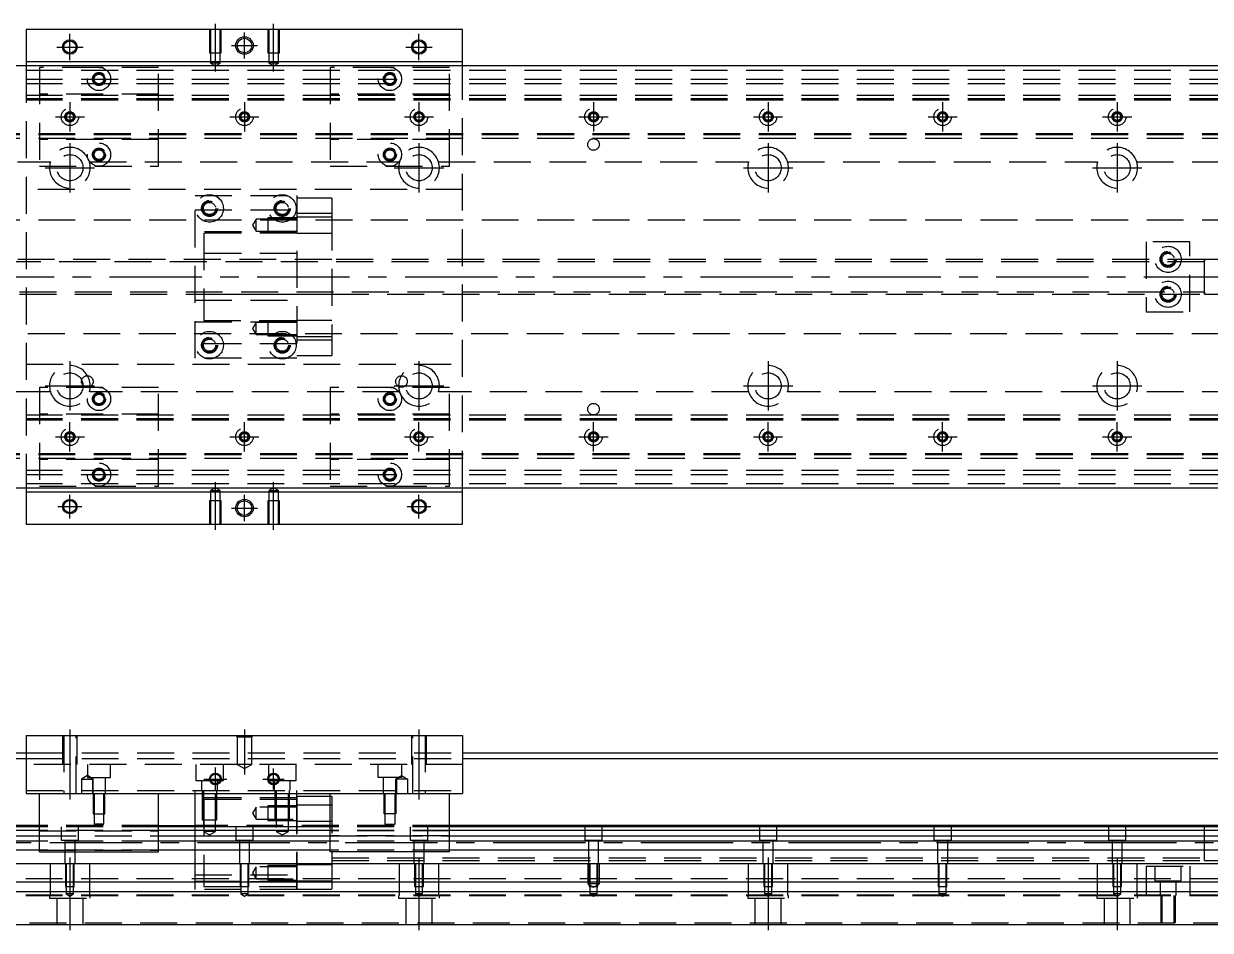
# Model space of a CAD drawing. Extents: x -8 to 976, y -278 to 87.
# Drawn here: x 321.1 to 729, y -224.6 to 87 of the extents above; entities that cross this region are included whole.
import ezdxf

# ---------------------------------------------------------------- set-up
doc = ezdxf.new("R2010")
doc.units = 0
doc.linetypes.add('CENTER', pattern=[50.8, 31.75, -6.35, 6.35, -6.35])
doc.linetypes.add('DASHED', pattern=[19.05, 12.7, -6.35])
doc.layers.get('0').update_dxf_attribs({"linetype": 'CONTINUOUS'})
doc.layers.add('CENTER', color=1, linetype='CENTER')

msp = doc.modelspace()

# ---------------------------------------------------------------- linework, layer by layer
at = {"color": 7, "linetype": 'CONTINUOUS'}
for p, q in [((472, 85), (322, 85)), ((322, 85), (322, 74)), ((472, 74), (472, 85)), ((322, 74), (472, 74)), ((322, 74), (322, 72.5)), ((472, 72.5), (472, 74)), ((791, 72.5), (3, 72.5)), ((727, -6.000006), (727, 6.000006)), ((3, -72.5), (791, -72.5)), ((322, -72.5), (322, -85)), ((472, -85), (472, -72.5)), ((472, -74), (322, -74)), ((322, -85), (472, -85)), ((322, -157.63), (472, -157.63)), ((322, -157.63), (322, -177.63)), ((472, -157.63), (472, -177.63)), ((3, -163.63), (322, -163.63)), ((11, -165.63), (322, -165.63)), ((472, -163.63), (791, -163.63)), ((472, -165.63), (783, -165.63)), ((322, -177.63), (472, -177.63)), ((326.5, -197.63), (326.5, -177.63)), ((367.5, -197.63), (367.5, -177.63)), ((380, -189.13), (380, -177.63)), ((415, -189.13), (415, -177.63)), ((426.5, -178.63), (415, -178.63)), ((426.5, -197.63), (426.5, -177.63)), ((467.5, -197.63), (467.5, -177.63)), ((326.5, -189.13), (17, -189.13)), ((326.5, -190.382272), (17, -190.382272)), ((326.5, -188.63), (77.5, -188.63)), ((367.5, -188.63), (380, -188.630006)), ((426.5, -189.13), (367.5, -189.13)), ((426.5, -190.382272), (367.5, -190.382272)), ((727, -188.63), (467.5, -188.63)), ((777, -189.13), (467.5, -189.13)), ((777, -190.382272), (467.5, -190.382272)), ((727, -188.63), (726.995, -188.63)), ((727, -189.13), (727, -188.629994)), ((727.005, -188.63), (727, -188.63)), ((732, -188.63), (727, -188.63)), ((17, -192.15668), (326.5, -192.15668)), ((326.5, -194.053076), (17, -194.053076)), ((367.5, -192.15668), (426.5, -192.15668)), ((426.5, -194.053076), (367.5, -194.053076)), ((467.5, -192.15668), (777, -192.15668)), ((777, -194.053076), (467.5, -194.053076)), ((326.5, -197.107372), (17, -197.107372)), ((326.5, -197.63), (367.5, -197.63)), ((426.5, -197.107372), (367.5, -197.107372)), ((467.5, -197.63), (426.5, -197.63)), ((777, -197.107372), (467.5, -197.107372)), ((17, -201.63), (777, -201.63)), ((17, -207.93), (777, -207.93)), ((17, -211.33), (777, -211.33)), ((17, -222.63), (777, -222.63))]:
    msp.add_line(p, q, dxfattribs=at)
at = {"color": 3, "linetype": 'DASHED'}
for p, q in [((385.000006, 85), (385.000006, 77)), ((385.35, 85), (385.35, 77)), ((388.65, 77), (388.65, 85)), ((388.999994, 77), (388.999994, 85)), ((405.000006, 85), (405.000006, 77)), ((405.35, 85), (405.35, 77)), ((408.65, 77), (408.65, 85)), ((408.999994, 77), (408.999994, 85)), ((385.000006, 77), (388.999994, 77)), ((385.35, 77), (385.35, 73.5)), ((388.65, 73.5), (385.35, 73.5)), ((385.35, 73.5), (387, 72.547372)), ((387, 72.547372), (388.65, 73.5)), ((388.65, 73.5), (388.65, 77)), ((405.000006, 77), (408.999994, 77)), ((405.35, 77), (405.35, 73.5)), ((408.65, 73.5), (405.35, 73.5)), ((405.35, 73.5), (407, 72.547372)), ((407, 72.547372), (408.65, 73.5)), ((408.65, 73.5), (408.65, 77)), ((17, 71), (777, 71)), ((322, 72.5), (322, -72.5)), ((326.5, 72), (326.5, 38)), ((347, 72), (326.5, 72)), ((367.5, 72), (347, 72)), ((367.5, 38), (367.5, 72)), ((447, 72), (426.5, 72)), ((426.5, 72), (426.5, 38)), ((467.5, 72), (447, 72)), ((467.5, 38), (467.5, 72)), ((472, -72.5), (472, 72.5)), ((17, 68), (777, 68)), ((17, 66.5), (777, 66.5)), ((17, 62.5), (777, 62.5)), ((17, 61.247728), (777, 61.247728)), ((367.5, 62.8), (326.5, 62.8)), ((467.5, 62.8), (426.5, 62.8)), ((17, 61.1147), (777, 61.1147)), ((17, 61.1), (777, 61.1)), ((17, 60.8), (777, 60.8)), ((777, 49.2), (17, 49.2)), ((777, 48.9), (17, 48.9)), ((777, 48.8853), (17, 48.8853)), ((777, 48.752272), (17, 48.752272)), ((777, 47.5), (17, 47.5)), ((367.5, 47.2), (326.5, 47.2)), ((467.5, 47.2), (426.5, 47.2)), ((223.708204, 39.5), (330.291796, 39.5)), ((326.5, 38), (367.5, 38)), ((343.708204, 39.5), (450.291796, 39.5)), ((426.5, 38), (467.5, 38)), ((463.708204, 39.5), (570.291796, 39.5)), ((583.708204, 39.5), (690.291796, 39.5)), ((703.708204, 39.5), (777, 39.5)), ((472, 30), (322, 30)), ((380, 28), (415, 28)), ((380, -28), (380, 28)), ((415, 28), (415, -28)), ((427, 27), (415, 27)), ((427, 27), (427, 21.748564)), ((380, 23), (415, 23)), ((427, 21.748564), (415, 21.748564)), ((427, 20.50352), (415, 20.50352)), ((427, 21.748564), (427, -21.748564)), ((777, 19.5), (93.969694, 19.5)), ((401, 19.85352), (399.787564, 17.75352)), ((399.787564, 17.75352), (401, 15.65352)), ((401, 15.65352), (401, 19.85352)), ((405, 19.85352), (401, 19.85352)), ((405, 20.253516), (405, 15.253526)), ((415, 20.253516), (405, 20.253516)), ((415, 19.85352), (405, 19.85352)), ((415, 15.5), (380, 15.5)), ((383, 15), (383, -15)), ((415, 15), (383, 15)), ((401, 15.65352), (405, 15.65352)), ((405, 15.65352), (415, 15.65352)), ((405, 15.253526), (415, 15.253526)), ((415, 15.00352), (427, 15.00352)), ((722, 12), (707, 12)), ((707, 12), (707, -12)), ((722, -12), (722, 12)), ((427, 6), (72, 6)), ((727, 5.125), (72, 5.125)), ((415, 8), (380, 8)), ((427, 5.999994), (383, 5.999994)), ((727.005, 6), (427, 6)), ((732, 6), (726.995, 6)), ((727, -5.999164), (727, 6)), ((727, 6), (727, 5.325218)), ((72, -5.125), (727, -5.125)), ((72, -6), (427, -6)), ((380, -8), (415, -8)), ((383, -5.999994), (427, -5.999994)), ((427, -6), (727.005, -6)), ((726.995, -6), (732, -6)), ((727, -5.326228), (727, -6)), ((727, -6), (727, -5.999164)), ((707, -12), (722, -12)), ((380, -15.5), (415, -15.5)), ((383, -15), (415, -15)), ((401, -15.65352), (399.787564, -17.75352)), ((401, -19.85352), (401, -15.65352)), ((405, -15.65352), (401, -15.65352)), ((405, -15.253526), (405, -20.253516)), ((415, -15.253526), (405, -15.253526)), ((415, -15.65352), (405, -15.65352)), ((427, -15.00352), (415, -15.00352)), ((93.969694, -19.5), (777, -19.5)), ((399.787564, -17.75352), (401, -19.85352)), ((401, -19.85352), (405, -19.85352)), ((405, -19.85352), (415, -19.85352)), ((405, -20.253516), (415, -20.253516)), ((415, -23), (380, -23)), ((415, -20.50352), (427, -20.50352)), ((427, -21.748564), (415, -21.748564)), ((427, -21.748564), (427, -27)), ((415, -28), (380, -28)), ((415, -27), (427, -27)), ((322, -30), (472, -30)), ((330.291796, -39.5), (223.708204, -39.5)), ((326.5, -38), (326.5, -72)), ((367.5, -38), (326.5, -38)), ((450.291796, -39.5), (343.708204, -39.5)), ((367.5, -72), (367.5, -38)), ((426.5, -38), (426.5, -72)), ((467.5, -38), (426.5, -38)), ((570.291796, -39.5), (463.708204, -39.5)), ((467.5, -72), (467.5, -38)), ((690.291796, -39.5), (583.708204, -39.5)), ((777, -39.5), (703.708204, -39.5)), ((17, -47.5), (777, -47.5)), ((17, -48.752272), (777, -48.752272)), ((17, -48.8853), (777, -48.8853)), ((17, -48.9), (777, -48.9)), ((367.5, -47.2), (326.5, -47.2)), ((467.5, -47.2), (426.5, -47.2)), ((17, -49.2), (777, -49.2)), ((777, -60.8), (17, -60.8)), ((777, -61.1), (17, -61.1)), ((777, -61.1147), (17, -61.1147)), ((777, -61.247728), (17, -61.247728)), ((777, -62.5), (17, -62.5)), ((367.5, -62.8), (326.5, -62.8)), ((467.5, -62.8), (426.5, -62.8)), ((17, -66.5), (777, -66.5)), ((17, -68), (777, -68)), ((17, -71), (777, -71)), ((326.5, -72), (347, -72)), ((347, -72), (367.5, -72)), ((387, -72.547372), (385.35, -73.5)), ((388.65, -73.5), (387, -72.547372)), ((407, -72.547372), (405.35, -73.5)), ((408.65, -73.5), (407, -72.547372)), ((426.5, -72), (447, -72)), ((447, -72), (467.5, -72)), ((388.999994, -77), (385.000006, -77)), ((385.000006, -77), (385.000006, -85)), ((385.35, -73.5), (387, -73.5)), ((385.35, -73.5), (385.35, -77)), ((385.35, -77), (385.35, -85)), ((387, -73.5), (388.65, -73.5)), ((388.65, -77), (388.65, -73.5)), ((388.65, -85), (388.65, -77)), ((388.999994, -85), (388.999994, -77)), ((408.999994, -77), (405.000006, -77)), ((405.000006, -77), (405.000006, -85)), ((405.35, -73.5), (407, -73.5)), ((405.35, -73.5), (405.35, -77)), ((405.35, -77), (405.35, -85)), ((407, -73.5), (408.65, -73.5)), ((408.65, -77), (408.65, -73.5)), ((408.65, -85), (408.65, -77)), ((408.999994, -85), (408.999994, -77)), ((334.500006, -157.63), (334.500006, -167.63)), ((334.9, -157.63), (334.9, -177.63)), ((339.1, -177.63), (339.1, -157.63)), ((339.499994, -167.63), (339.499994, -157.63)), ((394.5, -158.13), (394, -157.63)), ((394.5, -158.13), (394.5, -167.63)), ((394.5, -158.13), (399.5, -158.13)), ((399.5, -158.13), (400, -157.63)), ((399.5, -167.63), (399.5, -158.13)), ((454.500006, -167.63), (454.500006, -157.63)), ((454.9, -177.63), (454.9, -157.63)), ((459.1, -157.63), (459.1, -177.63)), ((459.499994, -157.63), (459.499994, -167.63)), ((322, -163.63), (472, -163.63)), ((322, -165.63), (472, -165.63)), ((394.5, -167.63), (322, -167.63)), ((343, -167.63), (343, -172.13)), ((351, -172.13), (351, -167.63)), ((380.25, -167.63), (380.25, -173.13)), ((389.75, -173.13), (389.75, -167.63)), ((399.5, -167.63), (394.5, -167.63)), ((394.5, -167.63), (397, -169.073376)), ((397, -169.073376), (399.5, -167.63)), ((472, -167.63), (399.5, -167.63)), ((405.25, -167.63), (405.25, -173.13)), ((414.75, -173.13), (414.75, -167.63)), ((443, -172.13), (443, -167.63)), ((451, -167.63), (451, -172.13)), ((343, -171.4753), (341, -172.63)), ((341, -172.63), (345, -172.63)), ((341, -172.63), (341, -177.63)), ((345, -172.63), (343, -171.4753)), ((343, -172.13), (351, -172.13)), ((344.75, -172.13), (344.75, -177.63)), ((345, -177.63), (345, -172.63)), ((349.25, -177.63), (349.25, -172.13)), ((380.25, -173.13), (389.75, -173.13)), ((382.25, -173.13), (382.25, -176.63)), ((387.75, -176.63), (387.75, -173.13)), ((405.25, -173.13), (414.75, -173.13)), ((407.25, -173.13), (407.25, -176.63)), ((412.75, -176.63), (412.75, -173.13)), ((451, -172.13), (443, -172.13)), ((444.75, -177.63), (444.75, -172.13)), ((449, -172.63), (451, -171.4753)), ((453, -172.63), (449, -172.63)), ((449, -177.63), (449, -172.63)), ((449.25, -172.13), (449.25, -177.63)), ((451, -171.4753), (453, -172.63)), ((453, -172.63), (453, -177.63)), ((322, -176.63), (472, -176.63)), ((345.000006, -177.63), (345.000006, -184.63)), ((345.35, -177.63), (345.35, -184.63)), ((348.65, -184.63), (348.65, -177.63)), ((348.999994, -184.63), (348.999994, -177.63)), ((380, -177.63), (380, -176.63)), ((415, -179.13), (380, -179.13)), ((382.500006, -176.63), (382.500006, -186.63)), ((382.9, -176.63), (382.9, -190.63)), ((387.1, -190.63), (387.1, -176.63)), ((387.499994, -186.63), (387.499994, -176.63)), ((407.500006, -176.63), (407.500006, -186.63)), ((407.9, -176.63), (407.9, -190.63)), ((412.1, -190.63), (412.1, -176.63)), ((412.499994, -186.63), (412.499994, -176.63)), ((415, -177.63), (415, -176.63)), ((415, -178.63), (415, -210.63)), ((427, -178.63), (426.5, -178.63)), ((427, -178.63), (427, -210.63)), ((445.000006, -184.63), (445.000006, -177.63)), ((445.35, -184.63), (445.35, -177.63)), ((448.65, -177.63), (448.65, -184.63)), ((448.999994, -177.63), (448.999994, -184.63)), ((383, -179.63), (383, -209.63)), ((415, -179.63), (383, -179.63)), ((401, -182.28), (399.787564, -184.38)), ((401, -186.48), (401, -182.28)), ((415, -182.28), (401, -182.28)), ((405, -181.880006), (405, -186.879994)), ((407.500006, -181.880006), (405, -181.880006)), ((412.499994, -181.880006), (407.500006, -181.880006)), ((415, -181.880006), (412.499994, -181.880006)), ((427, -181.63), (415, -181.63)), ((345.000006, -184.63), (348.999994, -184.63)), ((345.35, -184.63), (345.35, -188.13)), ((348.65, -188.13), (348.65, -184.63)), ((382.500006, -186.63), (387.499994, -186.63)), ((399.787564, -184.38), (401, -186.48)), ((401, -186.48), (415, -186.48)), ((405, -186.879994), (415, -186.879994)), ((407.500006, -186.63), (412.499994, -186.63)), ((415, -187.13), (427, -187.13)), ((448.999994, -184.63), (445.000006, -184.63)), ((445.35, -188.13), (445.35, -184.63)), ((448.65, -184.63), (448.65, -188.13)), ((367.5, -188.63), (326.5, -188.63)), ((367.5, -189.13), (326.5, -189.13)), ((367.5, -190.382272), (326.5, -190.382272)), ((326.5, -190.427056), (367.5, -190.427056)), ((334, -189.13), (334, -193.63)), ((340, -193.63), (340, -189.13)), ((348.65, -188.13), (345.35, -188.13)), ((345.35, -188.13), (347, -189.082628)), ((347, -189.082628), (348.65, -188.13)), ((367.5, -188.630006), (383, -188.630006)), ((467.5, -188.63), (380, -188.63)), ((380, -197.63), (380, -189.13)), ((387.1, -190.63), (382.9, -190.63)), ((382.9, -190.63), (385, -191.842436)), ((385, -191.842436), (387.1, -190.63)), ((394, -189.13), (394, -193.63)), ((400, -193.63), (400, -189.13)), ((412.1, -190.63), (407.9, -190.63)), ((407.9, -190.63), (410, -191.842436)), ((410, -191.842436), (412.1, -190.63)), ((415, -210.63), (415, -189.13)), ((467.5, -189.13), (426.5, -189.13)), ((467.5, -190.382272), (426.5, -190.382272)), ((467.5, -190.427056), (426.5, -190.427056)), ((445.35, -188.13), (448.65, -188.13)), ((447, -189.082628), (445.35, -188.13)), ((448.65, -188.13), (447, -189.082628)), ((454, -189.13), (454, -193.63)), ((460, -193.63), (460, -189.13)), ((514, -189.13), (514, -193.63)), ((520, -193.63), (520, -189.13)), ((574, -189.13), (574, -193.63)), ((580, -193.63), (580, -189.13)), ((634, -189.13), (634, -193.63)), ((640, -193.63), (640, -189.13)), ((694, -189.13), (694, -193.63)), ((700, -193.63), (700, -189.13)), ((727, -200.629164), (727, -189.13)), ((326.5, -192.13), (367.5, -192.13)), ((326.5, -192.15668), (367.5, -192.15668)), ((367.5, -194.053076), (326.5, -194.053076)), ((334, -193.63), (340, -193.63)), ((335.25, -193.63), (335.25, -201.63)), ((338.75, -201.63), (338.75, -193.63)), ((394, -193.63), (400, -193.63)), ((395.25, -193.63), (395.25, -201.63)), ((398.75, -201.63), (398.75, -193.63)), ((467.5, -192.13), (426.5, -192.13)), ((426.5, -192.15668), (467.5, -192.15668)), ((467.5, -194.053076), (426.5, -194.053076)), ((454, -193.63), (460, -193.63)), ((455.25, -193.63), (455.25, -201.63)), ((458.75, -201.63), (458.75, -193.63)), ((514, -193.63), (520, -193.63)), ((515.25, -193.63), (515.25, -201.63)), ((518.75, -201.63), (518.75, -193.63)), ((574, -193.63), (580, -193.63)), ((575.25, -193.63), (575.25, -201.63)), ((578.75, -201.63), (578.75, -193.63)), ((634, -193.63), (640, -193.63)), ((635.25, -193.63), (635.25, -201.63)), ((638.75, -201.63), (638.75, -193.63)), ((694, -193.63), (700, -193.63)), ((695.25, -193.63), (695.25, -201.63)), ((698.75, -201.63), (698.75, -193.63)), ((367.5, -197.107372), (326.5, -197.107372)), ((326.5, -197.13), (367.5, -197.13)), ((380, -201.63), (380, -197.63)), ((467.5, -197.107372), (426.5, -197.107372)), ((467.5, -197.13), (426.5, -197.13)), ((427, -199.755), (727, -199.755)), ((330.291796, -212.63), (330.291796, -201.63)), ((335.500006, -201.63), (335.500006, -207.93)), ((335.75, -201.63), (335.75, -209.63)), ((338.25, -209.63), (338.25, -201.63)), ((338.499994, -207.93), (338.499994, -201.63)), ((343.708204, -201.63), (343.708204, -212.63)), ((380, -205.63), (380, -201.63)), ((395.500006, -201.63), (395.500006, -207.93)), ((395.75, -201.63), (395.75, -209.63)), ((398.25, -209.63), (398.25, -201.63)), ((398.499994, -207.93), (398.499994, -201.63)), ((401, -202.78), (399.787564, -204.88)), ((401, -206.98), (401, -202.78)), ((415, -202.78), (401, -202.78)), ((405, -202.380006), (405, -207.379994)), ((415, -202.380006), (405, -202.380006)), ((427, -202.13), (415, -202.13)), ((427, -200.63), (727, -200.63)), ((450.291796, -212.63), (450.291796, -201.63)), ((455.500006, -201.63), (455.500006, -207.93)), ((455.75, -201.63), (455.75, -209.63)), ((458.25, -209.63), (458.25, -201.63)), ((458.499994, -207.93), (458.499994, -201.63)), ((463.708204, -201.63), (463.708204, -212.63)), ((515, -201.63), (515, -208.63)), ((515.500006, -201.63), (515.500006, -207.93)), ((515.75, -201.63), (515.75, -209.63)), ((518.25, -209.63), (518.25, -201.63)), ((518.499994, -207.93), (518.499994, -201.63)), ((519, -208.63), (519, -201.63)), ((570.291796, -212.63), (570.291796, -201.63)), ((575.500006, -201.63), (575.500006, -207.93)), ((575.75, -201.63), (575.75, -209.63)), ((578.25, -209.63), (578.25, -201.63)), ((578.499994, -207.93), (578.499994, -201.63)), ((583.708204, -201.63), (583.708204, -212.63)), ((635.500006, -201.63), (635.500006, -207.93)), ((635.75, -201.63), (635.75, -209.63)), ((638.25, -209.63), (638.25, -201.63)), ((638.499994, -207.93), (638.499994, -201.63)), ((690.291796, -212.63), (690.291796, -201.63)), ((695.500006, -201.63), (695.500006, -207.93)), ((695.75, -201.63), (695.75, -209.63)), ((698.25, -209.63), (698.25, -201.63)), ((698.499994, -207.93), (698.499994, -201.63)), ((703.708204, -201.63), (703.708204, -212.63)), ((707, -202.63), (722, -202.63)), ((707, -202.63), (707, -207.93)), ((710, -202.63), (710, -207.63)), ((719, -207.63), (719, -202.63)), ((722, -202.63), (722, -207.93)), ((726.995, -200.63), (727, -200.63)), ((727, -200.63), (727, -200.629164)), ((727, -200.63), (727.005, -200.63)), ((727, -200.63), (732, -200.63)), ((17, -206.78), (777, -206.78)), ((335.500006, -207.93), (335.500006, -209.63)), ((338.499994, -209.63), (338.499994, -207.93)), ((380, -205.63), (415, -205.63)), ((380, -207.93), (380, -205.63)), ((380, -207.905918), (415, -207.905918)), ((383, -207.905918), (380, -207.905918)), ((380, -210.63), (380, -207.93)), ((415, -207.905918), (383, -207.905918)), ((395.500006, -207.93), (395.500006, -209.63)), ((398.499994, -209.63), (398.499994, -207.93)), ((399.787564, -204.88), (401, -206.98)), ((401, -206.98), (415, -206.98)), ((405, -207.379994), (415, -207.379994)), ((415, -207.63), (427, -207.63)), ((455.500006, -207.93), (455.500006, -209.63)), ((458.499994, -209.63), (458.499994, -207.93)), ((515.500006, -207.93), (515.500006, -209.63)), ((518.499994, -209.63), (518.499994, -207.93)), ((575.500006, -207.93), (575.500006, -209.63)), ((578.499994, -209.63), (578.499994, -207.93)), ((635.500006, -207.93), (635.500006, -209.63)), ((638.499994, -209.63), (638.499994, -207.93)), ((695.500006, -207.93), (695.500006, -209.63)), ((698.499994, -209.63), (698.499994, -207.93)), ((707, -207.93), (707, -211.33)), ((710, -207.63), (719, -207.63)), ((711.75, -207.63), (711.75, -212.63)), ((717.25, -212.63), (717.25, -207.63)), ((722, -207.93), (722, -211.33)), ((335.500006, -209.63), (338.499994, -209.63)), ((335.75, -209.63), (335.75, -212.13)), ((338.25, -212.13), (338.25, -209.63)), ((415, -210.63), (380, -210.63)), ((383, -209.63), (415, -209.63)), ((395.500006, -209.63), (398.499994, -209.63)), ((395.75, -209.63), (395.75, -212.13)), ((398.25, -212.13), (398.25, -209.63)), ((427, -210.63), (415, -210.63)), ((455.500006, -209.63), (458.499994, -209.63)), ((455.75, -209.63), (455.75, -212.13)), ((458.25, -212.13), (458.25, -209.63)), ((519, -208.63), (515, -208.63)), ((515, -208.63), (517, -209.7847)), ((515.500006, -209.63), (518.499994, -209.63)), ((515.75, -209.63), (515.75, -212.13)), ((517, -209.7847), (519, -208.63)), ((518.25, -212.13), (518.25, -209.63)), ((575.500006, -209.63), (578.499994, -209.63)), ((575.75, -209.63), (575.75, -212.13)), ((578.25, -212.13), (578.25, -209.63)), ((635.500006, -209.63), (638.499994, -209.63)), ((635.75, -209.63), (635.75, -212.13)), ((638.25, -212.13), (638.25, -209.63)), ((695.500006, -209.63), (698.499994, -209.63)), ((695.75, -209.63), (695.75, -212.13)), ((698.25, -212.13), (698.25, -209.63)), ((707, -211.33), (707, -212.63)), ((722, -211.33), (722, -212.63)), ((17, -212.48), (777, -212.48)), ((17, -212.63), (777, -212.63)), ((330, -212.63), (330, -213.63)), ((330, -213.63), (344, -213.63)), ((332.5, -213.63), (332.5, -222.63)), ((338.25, -212.13), (335.75, -212.13)), ((335.75, -212.13), (337, -212.851688)), ((337, -212.851688), (338.25, -212.13)), ((341.5, -222.63), (341.5, -213.63)), ((344, -213.63), (344, -212.63)), ((398.25, -212.13), (395.75, -212.13)), ((395.75, -212.13), (397, -212.851688)), ((397, -212.851688), (398.25, -212.13)), ((450, -212.63), (450, -213.63)), ((450, -213.63), (464, -213.63)), ((452.5, -213.63), (452.5, -222.63)), ((458.25, -212.13), (455.75, -212.13)), ((455.75, -212.13), (457, -212.851688)), ((457, -212.851688), (458.25, -212.13)), ((461.5, -222.63), (461.5, -213.63)), ((464, -213.63), (464, -212.63)), ((518.25, -212.13), (515.75, -212.13)), ((515.75, -212.13), (517, -212.851688)), ((517, -212.851688), (518.25, -212.13)), ((570, -212.63), (570, -213.63)), ((570, -213.63), (584, -213.63)), ((572.5, -213.63), (572.5, -222.63)), ((578.25, -212.13), (575.75, -212.13)), ((575.75, -212.13), (577, -212.851688)), ((577, -212.851688), (578.25, -212.13)), ((581.5, -222.63), (581.5, -213.63)), ((584, -213.63), (584, -212.63)), ((638.25, -212.13), (635.75, -212.13)), ((635.75, -212.13), (637, -212.851688)), ((637, -212.851688), (638.25, -212.13)), ((690, -212.63), (690, -213.63)), ((690, -213.63), (704, -213.63)), ((692.5, -213.63), (692.5, -222.63)), ((698.25, -212.13), (695.75, -212.13)), ((695.75, -212.13), (697, -212.851688)), ((697, -212.851688), (698.25, -212.13)), ((701.5, -222.63), (701.5, -213.63)), ((704, -213.63), (704, -212.63)), ((712.000006, -212.63), (712.000006, -222.13)), ((712.4, -212.63), (712.4, -222.13)), ((716.6, -222.13), (716.6, -212.63)), ((716.999994, -222.13), (716.999994, -212.63)), ((94.499994, -222.13), (777, -222.13))]:
    msp.add_line(p, q, dxfattribs=at)
at = {"color": 7, "linetype": 'CONTINUOUS'}
for centre, radius in [((397, 79.5), 3), ((397, 79.5), 2.5), ((337, 79), 2.1), ((457, 79), 2.1), ((337, -79), 2.1), ((397, -79.5), 3), ((397, -79.5), 2.5), ((457, -79), 2.1), ((387, -172.63), 1.65), ((407, -172.63), 1.65)]:
    msp.add_circle(centre, radius, dxfattribs=at)
at = {"color": 3, "linetype": 'CONTINUOUS'}
for centre, radius in [((337, 79), 2.5), ((457, 79), 2.5), ((337, -79), 2.5), ((457, -79), 2.5), ((387, -172.63), 2), ((407, -172.63), 2)]:
    msp.add_circle(centre, radius, dxfattribs=at)
at = {"color": 3, "linetype": 'DASHED'}
for centre, radius in [((347, 68), 4), ((347, 68), 2.25), ((347, 68), 2), ((347, 68), 1.65), ((447, 68), 4), ((447, 68), 2.25), ((447, 68), 2), ((447, 68), 1.65), ((337, 55), 3), ((397, 55), 3), ((457, 55), 3), ((517, 55), 3), ((577, 55), 3), ((637, 55), 3), ((697, 55), 3), ((337, 55), 1.75), ((337, 55), 1.5), ((337, 55), 1.25), ((397, 55), 1.75), ((397, 55), 1.5), ((397, 55), 1.25), ((457, 55), 1.75), ((457, 55), 1.5), ((457, 55), 1.25), ((517, 55), 1.75), ((517, 55), 1.5), ((517, 55), 1.25), ((577, 55), 1.75), ((577, 55), 1.5), ((577, 55), 1.25), ((637, 55), 1.75), ((637, 55), 1.5), ((637, 55), 1.25), ((697, 55), 1.75), ((697, 55), 1.5), ((697, 55), 1.25), ((347, 42), 4), ((447, 42), 4), ((517, 45.5), 2), ((337, 37.5), 4.5), ((347, 42), 2.25), ((347, 42), 2), ((347, 42), 1.65), ((447, 42), 2.25), ((447, 42), 2), ((447, 42), 1.65), ((457, 37.5), 4.5), ((577, 37.5), 4.5), ((697, 37.5), 4.5), ((385, 23.5), 4.75), ((385, 23.5), 2.75), ((385, 23.5), 2.5), ((385, 23.5), 2.1), ((410, 23.5), 4.75), ((410, 23.5), 2.75), ((410, 23.5), 2.5), ((410, 23.5), 2.1), ((714.5, 6), 4.5), ((714.5, 6), 2.75), ((714.5, 6), 2.5), ((714.5, 6), 2.1), ((714.5, -6), 4.5), ((714.5, -6), 2.75), ((714.5, -6), 2.5), ((714.5, -6), 2.1), ((385, -23.5), 4.75), ((410, -23.5), 4.75), ((385, -23.5), 2.75), ((385, -23.5), 2.5), ((385, -23.5), 2.1), ((410, -23.5), 2.75), ((410, -23.5), 2.5), ((410, -23.5), 2.1), ((337, -37.5), 4.5), ((343, -36), 2), ((451, -36), 2), ((457, -37.5), 4.5), ((577, -37.5), 4.5), ((697, -37.5), 4.5), ((347, -42), 4), ((347, -42), 2.25), ((347, -42), 2), ((347, -42), 1.65), ((447, -42), 4), ((447, -42), 2.25), ((447, -42), 2), ((447, -42), 1.65), ((517, -45.5), 2), ((337, -55), 3), ((397, -55), 3), ((457, -55), 3), ((517, -55), 3), ((577, -55), 3), ((637, -55), 3), ((697, -55), 3), ((337, -55), 1.75), ((337, -55), 1.5), ((337, -55), 1.25), ((397, -55), 1.75), ((397, -55), 1.5), ((397, -55), 1.25), ((457, -55), 1.75), ((457, -55), 1.5), ((457, -55), 1.25), ((517, -55), 1.75), ((517, -55), 1.5), ((517, -55), 1.25), ((577, -55), 1.75), ((577, -55), 1.5), ((577, -55), 1.25), ((637, -55), 1.75), ((637, -55), 1.5), ((637, -55), 1.25), ((697, -55), 1.75), ((697, -55), 1.5), ((697, -55), 1.25), ((347, -68), 4), ((447, -68), 4), ((347, -68), 2.25), ((347, -68), 2), ((347, -68), 1.65), ((447, -68), 2.25), ((447, -68), 2), ((447, -68), 1.65)]:
    msp.add_circle(centre, radius, dxfattribs=at)
for centre, start, end in [((337, 37.5), 16.60155, 163.39845), ((457, 37.5), 16.60155, 163.39845), ((577, 37.5), 16.60155, 163.39845), ((697, 37.5), 16.60155, 163.39845), ((337, 37.5), 163.39845, 16.60155), ((457, 37.5), 163.39845, 16.60155), ((577, 37.5), 163.39845, 16.60155), ((697, 37.5), 163.39845, 16.60155), ((337, -37.5), 343.39845, 196.60155), ((457, -37.5), 343.39845, 196.60155), ((577, -37.5), 343.39845, 196.60155), ((697, -37.5), 343.39845, 196.60155), ((337, -37.5), 196.60155, 343.39845), ((457, -37.5), 196.60155, 343.39845), ((577, -37.5), 196.60155, 343.39845), ((697, -37.5), 196.60155, 343.39845)]:
    msp.add_arc(centre, 7, start, end, dxfattribs=at)
at = {"layer": 'CENTER', "color": 1, "linetype": 'CENTER'}
for p, q in [((387, 70.547372), (387, 87)), ((407, 70.547372), (407, 87)), ((337, 74.5), (337, 83.5)), ((397, 75), (397, 84)), ((457, 74.5), (457, 83.5)), ((332.5, 79), (341.5, 79)), ((392.5, 79.5), (401.5, 79.5)), ((452.5, 79), (461.5, 79)), ((337, 60), (337, 50)), ((397, 60), (397, 50)), ((457, 60), (457, 50)), ((517, 60), (517, 50)), ((577, 60), (577, 50)), ((637, 60), (637, 50)), ((697, 60), (697, 50)), ((332, 55), (342, 55)), ((392, 55), (402, 55)), ((452, 55), (462, 55)), ((512, 55), (522, 55)), ((572, 55), (582, 55)), ((632, 55), (642, 55)), ((692, 55), (702, 55)), ((337, 46), (337, 29)), ((457, 46), (457, 29)), ((577, 46), (577, 29)), ((697, 46), (697, 29)), ((328.5, 37.5), (345.5, 37.5)), ((448.5, 37.5), (465.5, 37.5)), ((568.5, 37.5), (585.5, 37.5)), ((688.5, 37.5), (705.5, 37.5)), ((-5, 0), (819, 0)), ((337, -29), (337, -46)), ((457, -29), (457, -46)), ((577, -29), (577, -46)), ((697, -29), (697, -46)), ((328.5, -37.5), (345.5, -37.5)), ((448.5, -37.5), (465.5, -37.5)), ((568.5, -37.5), (585.5, -37.5)), ((688.5, -37.5), (705.5, -37.5)), ((337, -60), (337, -50)), ((397, -60), (397, -50)), ((457, -60), (457, -50)), ((517, -60), (517, -50)), ((577, -60), (577, -50)), ((637, -60), (637, -50)), ((697, -60), (697, -50)), ((332, -55), (342, -55)), ((392, -55), (402, -55)), ((452, -55), (462, -55)), ((512, -55), (522, -55)), ((572, -55), (582, -55)), ((632, -55), (642, -55)), ((692, -55), (702, -55)), ((387, -87), (387, -70.547372)), ((407, -87), (407, -70.547372)), ((337, -83.1), (337, -74.9)), ((397, -84), (397, -75)), ((457, -83.1), (457, -74.9)), ((332.9, -79), (341.1, -79)), ((392.5, -79.5), (401.5, -79.5)), ((452.9, -79), (461.1, -79)), ((337, -155.63), (337, -179.63)), ((397, -155.63), (397, -171.073376)), ((457, -155.63), (457, -179.63)), ((387, -176.63), (387, -168.63)), ((407, -176.28), (407, -168.98)), ((383, -172.63), (391, -172.63)), ((403.35, -172.63), (410.65, -172.63)), ((819, -194.63), (-5, -194.63)), ((337, -199.63), (337, -224.63)), ((457, -199.63), (457, -224.63)), ((577, -199.63), (577, -224.63)), ((697, -199.63), (697, -224.63))]:
    msp.add_line(p, q, dxfattribs=at)

doc.saveas('drawing.dxf')
